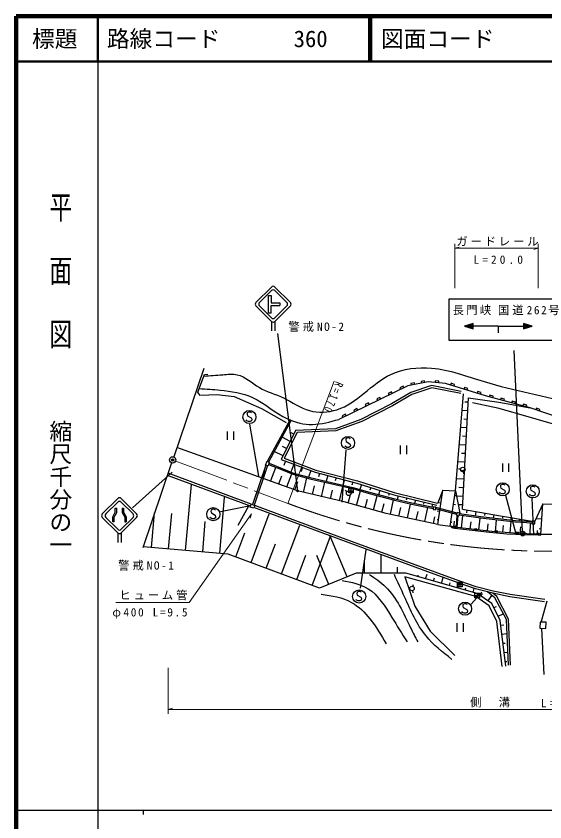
# Model space of a CAD drawing. Units: millimetres, scale not verified. Extents: x 40000 to 680000, y 20000 to 380000.
# Drawn here: x 40000 to 156481, y 202409 to 380000 of the extents above; entities that cross this region are included whole.
import ezdxf
from ezdxf.enums import TextEntityAlignment as Align

# ---------------------------------------------------------------- set-up
doc = ezdxf.new("R2010")
doc.units = ezdxf.units.MM
doc.header["$LTSCALE"] = 1000
doc.header["$PDMODE"] = 32
doc.header["$PDSIZE"] = 500
doc.linetypes.add('CHAIN', pattern=[18.5, 12, -1.5, 3.5, -1.5])
for name, color, linetype, lineweight in [('M-BGD', 7, 'Continuous', 25), ('M-BMK', 2, 'CHAIN', 13), ('M-BMK-SRVR', 3, 'Continuous', 25), ('M-STR-HTXT', 7, 'Continuous', 13), ('M-STR-STRC', 7, 'Continuous', 25), ('M-TTL', 2, 'Continuous', 140), ('M-TTL-BAND', 7, 'Continuous', 25), ('M-TTL-LINE', 7, 'Continuous', 50)]:
    doc.layers.add(name, color=color, linetype=linetype, lineweight=lineweight)
doc.layers.add('M-OTRS', color=6, linetype='Continuous')
doc.layers.add('M-TTL-TXT', color=7, linetype='Continuous')
doc.styles.add('@ＭＳ ゴシック', font='')
doc.styles.add('ＭＳ ゴシック', font='')
doc.styles.get('@ＭＳ ゴシック').set_extended_font_data('@MS Gothic')
doc.styles.get('ＭＳ ゴシック').set_extended_font_data('MS Gothic')

msp = doc.modelspace()

# ---------------------------------------------------------------- linework, layer by layer
at = {"layer": 'M-BGD'}
for p, q in [((126315, 298511), (111086, 291124)), ((138312, 271308), (139673, 295833)), ((139621, 294890), (138884, 294931)), ((139516, 293003), (138242, 293074)), ((95393, 281905), (100409, 291163)), ((95646, 281767), (100662, 291026)), ((139411, 291117), (138618, 291161)), ((86499, 288481), (86499, 286581)), ((87943, 286581), (87943, 288481)), ((101177, 287871), (100301, 288307)), ((139307, 289230), (137938, 289306)), ((100383, 286279), (98578, 287179)), ((139202, 287344), (138352, 287391)), ((102010, 275337), (75416, 284928)), ((99590, 284687), (98660, 285151)), ((124627, 285362), (124627, 283462)), ((126071, 283462), (126071, 285362)), ((139097, 285457), (137634, 285538)), ((98796, 283095), (96882, 284049)), ((138993, 283570), (138086, 283621)), ((95009, 281060), (92047, 272360)), ((95372, 280936), (92411, 272237)), ((99334, 281949), (98956, 280940)), ((101204, 281250), (100552, 279506)), ((138888, 281684), (137330, 281770)), ((147122, 281426), (147122, 279526)), ((148566, 279526), (148566, 281426)), ((91799, 272454), (73476, 279232)), ((94326, 278300), (94935, 279888)), ((96095, 277623), (97216, 280549)), ((99631, 276267), (100726, 279123)), ((103074, 280551), (102708, 279572)), ((104944, 279851), (104402, 278400)), ((106798, 279260), (106586, 278453)), ((137920, 280125), (137442, 280162)), ((138783, 279797), (137820, 279851)), ((138480, 279615), (138562, 279142)), ((91633, 272004), (73321, 278777)), ((97863, 276945), (98530, 278684)), ((101399, 275589), (102091, 277394)), ((103279, 275016), (104027, 278202)), ((107265, 274082), (108010, 277260)), ((108637, 278776), (108298, 277490)), ((110475, 278293), (110281, 277555)), ((112313, 277810), (112005, 276637)), ((114151, 277326), (113975, 276657)), ((138679, 277911), (137026, 278002)), ((77345, 262243), (78608, 276756)), ((105272, 274549), (105718, 276451)), ((109257, 273614), (109706, 275527)), ((111250, 273147), (112000, 276343)), ((112892, 275129), (112508, 275417)), ((113263, 275405), (114263, 275405)), ((113687, 275088), (114099, 275335)), ((113763, 275905), (113763, 274905)), ((115019, 272162), (115880, 275337)), ((116085, 276763), (115741, 275678)), ((118113, 276120), (117915, 275495)), ((120141, 275477), (119840, 274527)), ((132907, 267980), (133967, 275490)), ((133967, 275490), (132930, 272764)), ((135632, 267550), (136812, 275354)), ((136812, 275354), (137716, 270449)), ((138574, 276024), (137554, 276081)), ((84848, 261590), (85924, 273959)), ((113171, 272663), (113693, 274589)), ((116868, 271661), (117378, 273543)), ((118717, 271160), (119568, 274301)), ((122169, 274833), (122006, 274319)), ((124135, 274279), (123933, 273451)), ((126041, 273813), (125923, 273331)), ((133835, 274551), (133707, 274569)), ((136665, 274378), (136890, 274344)), ((138469, 274138), (136929, 274223)), ((88886, 267797), (91270, 272041)), ((120566, 270659), (121078, 272547)), ((122442, 270206), (123111, 273354)), ((126247, 269396), (126901, 272470)), ((127946, 273347), (127759, 272584)), ((129851, 272880), (129750, 272468)), ((131756, 272414), (131607, 271803)), ((133570, 272674), (132930, 272764)), ((136370, 272428), (136775, 272366)), ((138365, 272251), (137621, 272292)), ((156023, 272485), (154298, 268666)), ((155604, 265829), (156023, 272485)), ((156023, 272485), (158489, 272447)), ((69843, 262895), (70505, 270510)), ((73594, 262569), (74272, 270362)), ((91759, 259549), (95760, 270279)), ((124344, 269801), (124741, 271665)), ((128150, 268992), (128544, 270843)), ((130053, 268587), (130713, 271691)), ((137059, 270158), (132391, 271384)), ((137132, 270436), (132464, 271663)), ((133305, 270796), (132782, 270870)), ((136075, 270477), (137101, 270322)), ((139305, 271140), (139197, 270499)), ((141290, 270806), (141121, 269801)), ((143275, 270471), (143182, 269915)), ((145261, 270136), (145121, 269308)), ((155954, 271375), (155702, 271391)), ((81096, 261916), (81681, 268637)), ((131956, 268182), (132269, 269657)), ((133040, 268918), (132749, 268959)), ((135780, 268526), (136001, 268492)), ((136408, 267436), (136588, 268655)), ((136992, 267334), (137167, 269937)), ((137183, 267321), (137358, 269924)), ((138135, 267211), (138443, 269874)), ((140038, 266991), (140220, 268566)), ((141942, 266771), (142241, 269358)), ((145605, 266375), (145817, 268936)), ((147182, 269811), (147109, 269380)), ((148838, 266107), (149044, 268597)), ((149039, 269496), (148938, 268897)), ((150896, 269181), (150855, 268935)), ((152754, 268866), (152730, 268729)), ((153268, 265867), (153305, 268169)), ((155814, 269157), (154555, 269236)), ((98473, 257045), (102495, 267833)), ((132907, 267980), (135632, 267550)), ((136172, 267211), (136648, 267151)), ((136648, 267151), (140443, 266671)), ((140443, 266671), (144256, 266226)), ((143845, 266551), (144024, 268100)), ((147222, 266241), (147347, 267755)), ((151068, 265960), (151150, 267411)), ((154825, 265841), (154837, 266599)), ((155674, 266938), (155219, 266967)), ((88402, 260801), (90397, 266151)), ((105187, 254542), (109231, 265387)), ((112908, 256425), (109179, 265406)), ((144256, 266226), (148092, 265928)), ((148092, 265928), (152087, 265732)), ((152087, 265732), (154967, 265644)), ((154967, 265644), (155446, 265629)), ((155604, 265829), (159295, 265824)), ((95116, 258297), (97122, 263677)), ((101830, 255794), (103846, 261202)), ((108879, 254752), (106248, 261089)), ((120384, 257228), (120410, 261301)), ((116743, 257250), (116760, 259945)), ((124026, 257205), (124034, 258584)), ((126720, 256947), (126781, 257163)), ((128466, 256453), (128558, 256777)), ((130213, 255960), (130518, 257039)), ((131960, 255467), (132162, 256183)), ((133706, 254973), (134074, 256276)), ((127362, 254306), (127517, 254761)), ((135453, 254480), (135619, 255066)), ((137200, 253987), (137494, 255030)), ((137238, 254750), (138238, 254750)), ((137738, 255250), (137738, 254250)), ((138946, 253493), (139081, 253971)), ((127295, 253380), (127381, 252908)), ((140693, 253000), (140939, 253872)), ((141074, 252306), (142074, 252306)), ((141574, 252806), (141574, 251806)), ((142373, 252207), (142739, 252747)), ((143986, 251113), (144808, 252325)), ((155749, 246626), (156982, 251128)), ((145257, 249623), (145799, 249890)), ((146187, 247736), (147311, 248290)), ((137092, 246202), (137092, 244302)), ((138536, 244302), (138536, 246202)), ((146772, 245787), (147406, 245863)), ((147013, 243775), (148136, 243909)), ((156307, 234914), (155838, 245021)), ((147253, 241762), (147742, 241821)), ((147494, 239750), (148327, 239850)), ((147734, 237738), (148078, 237779))]:
    msp.add_line(p, q, dxfattribs=at)
for points in [[(80557, 296357), (80065, 297084), (81518, 300995), (82224, 301081)], [(138029, 297296), (131519, 298585), (126938, 297011), (122688, 294544), (115946, 291062), (110354, 289066), (101574, 288667), (98399, 282299), (105879, 279502), (115071, 277084), (123183, 274512), (132709, 272181)], [(125406, 298070), (125231, 298429), (124511, 298080), (124686, 297720)], [(143382, 296301), (134620, 299039), (130801, 299379), (126315, 298511)], [(127829, 298804), (127753, 299196), (126967, 299044), (127043, 298652)], [(130072, 299238), (129996, 299630), (129210, 299478), (129286, 299086)], [(133109, 299173), (133144, 299572), (132347, 299643), (132312, 299244)], [(136462, 298463), (136581, 298845), (135818, 299084), (135699, 298702)], [(80710, 296425), (84191, 296597), (88016, 296167), (94033, 293546), (99491, 290408)], [(137936, 296825), (131553, 298089), (127138, 296572), (122919, 294123), (116137, 290621), (110448, 288590), (101878, 288200), (99066, 282562), (106025, 279960), (115204, 277546), (123313, 274974), (132823, 272648)], [(122868, 296838), (122693, 297198), (121973, 296849), (122148, 296489)], [(133967, 275490), (136812, 275354), (138540, 296766)], [(139383, 297550), (139502, 297932), (138739, 298171), (138619, 297789)], [(142304, 296638), (142423, 297020), (141659, 297258), (141540, 296876)], [(120330, 295607), (120155, 295967), (119435, 295618), (119610, 295258)], [(139673, 295833), (146368, 294914), (153222, 293643)], [(158926, 289946), (146448, 293527), (140526, 294803)], [(159891, 291404), (153222, 293643), (143382, 296301)], [(144998, 295864), (145103, 296250), (144330, 296459), (144226, 296073)], [(147458, 295200), (147563, 295586), (146790, 295795), (146686, 295408)], [(149919, 294536), (150023, 294922), (149250, 295130), (149146, 294744)], [(115253, 293145), (115079, 293505), (114359, 293156), (114534, 292796)], [(117791, 294376), (117617, 294736), (116897, 294387), (117072, 294027)], [(152379, 293871), (152483, 294257), (151711, 294466), (151606, 294080)], [(155269, 292956), (155396, 293335), (154638, 293590), (154510, 293211)], [(112715, 291914), (112541, 292274), (111821, 291925), (111996, 291565)], [(95617, 281183), (98491, 280043), (100978, 279020), (104714, 278018), (114089, 275862), (117767, 274783), (123328, 273296), (127107, 272422), (131873, 271455)], [(95723, 281451), (98601, 280309), (101070, 279293), (104784, 278298), (114162, 276141), (117844, 275060), (123398, 273575), (127169, 272703), (131930, 271738)], [(132907, 267980), (121490, 270408), (112246, 272913), (102010, 275337)], [(156406, 250944), (148759, 252022), (144980, 252801), (141226, 253775), (137574, 255001), (132126, 256986), (115364, 263160), (106390, 266453), (92401, 271725)], [(156473, 251420), (148841, 252495), (145089, 253269), (141362, 254236), (137732, 255454), (132292, 257437), (115529, 263610), (106558, 266903), (92571, 272174)], [(153656, 268243), (149956, 268502), (146133, 268899), (142304, 269350), (137625, 269985)], [(153676, 268531), (149981, 268789), (146167, 269185), (142343, 269635), (137664, 270270)], [(138312, 271308), (146253, 269969), (153682, 268708)], [(155604, 265829), (152489, 265880), (149647, 266040), (144797, 266441), (137183, 267321), (135632, 267550)], [(136172, 267211), (136092, 267221), (136044, 267237), (135988, 267275), (135952, 267310), (135927, 267353), (135905, 267416), (135902, 267467), (135905, 267497)], [(155754, 265870), (155753, 265830), (155731, 265771), (155699, 265722), (155648, 265673), (155597, 265645), (155526, 265627), (155446, 265629)], [(125846, 257193), (114922, 257262), (106865, 253916), (86723, 261427), (67967, 263058)], [(125638, 256454), (127813, 249940), (131178, 244437), (136646, 239109)], [(147092, 236640), (145905, 246571), (144193, 250044), (141238, 252048), (125638, 256454)], [(147855, 236732), (146652, 246793), (144792, 250566), (141566, 252753), (125846, 257193)], [(148465, 236915), (147992, 246983), (145493, 251783), (143830, 253100)], [(148944, 236938), (148466, 247111), (145872, 252096), (144980, 252801)]]:
    msp.add_lwpolyline(points, dxfattribs=at)
for points in [[(94933, 281048), (95302, 281896), (95753, 281727), (95511, 280905)], [(113263, 274905), (113263, 275905), (114263, 275905), (114263, 274905)], [(91799, 272454), (92571, 272174), (92334, 271523), (91563, 271803)], [(131857, 271234), (132395, 271160), (132483, 271804), (131945, 271878)], [(137017, 270018), (137556, 269870), (137716, 270449), (137177, 270598)], [(154298, 268666), (153682, 268708), (153643, 268135), (154258, 268093)], [(137238, 254250), (137238, 255250), (138238, 255250), (138238, 254250)], [(141074, 251806), (141074, 252806), (142074, 252806), (142074, 251806)], [(156761, 246414), (155417, 246459), (155372, 245098), (156715, 245053)]]:
    msp.add_lwpolyline(points, close=True, dxfattribs=at)
for centre, radius in [((138399, 280088), 500), ((113276, 274841), 500), ((136679, 267399), 250), ((136679, 267399), 150), ((136679, 267399), 50), ((141240, 266830), 250), ((141240, 266830), 150), ((141240, 266830), 50), ((145803, 266356), 250), ((145803, 266356), 150), ((145803, 266356), 50), ((150384, 266066), 250), ((150384, 266066), 150), ((150384, 266066), 50), ((154974, 265894), 250), ((154974, 265894), 150), ((154974, 265894), 50), ((127208, 253852), 500)]:
    msp.add_circle(centre, radius, dxfattribs=at)
for points, knots in [([(81397, 300669), (82753, 300751), (84109, 300832), (85503, 300955), (86585, 301051), (87690, 301172), (88699, 300955), (90477, 300574), (91953, 299142), (93590, 298151), (95271, 297172), (97128, 296704), (98874, 295868), (100789, 294903), (102578, 293604), (104613, 293063), (106563, 292532), (108747, 292624), (110679, 293259), (115171, 294683), (118283, 299015), (122537, 301021), (125288, 302359), (128486, 302679), (131538, 302390), (135495, 302118), (139265, 300624), (143083, 299455), (146417, 298414), (149764, 297671), (153119, 296912), (159869, 295293), (166675, 293971), (173469, 292411), (177693, 291550), (181873, 290731), (186309, 289998), (188504, 289630), (190761, 289276), (192766, 289802), (195029, 290415), (196947, 292186), (198962, 293716), (200109, 294587), (201284, 295380), (202460, 296146)], [0, 0, 0, 0, 1, 1, 1, 2, 2, 2, 3, 3, 3, 4, 4, 4, 5, 5, 5, 6, 6, 6, 7, 7, 7, 8, 8, 8, 9, 9, 9, 10, 10, 10, 11, 11, 11, 12, 12, 12, 13, 13, 13, 14, 14, 14, 15, 15, 15, 15]), ([(80376, 297921), (81884, 297819), (83391, 297716), (84916, 297564), (87379, 297317), (89885, 296939), (92090, 295933), (94792, 294700), (97041, 292524), (99787, 291237), (101497, 290435), (103400, 289978), (105265, 289998), (107234, 290019), (109160, 290571), (111086, 291124)], [0, 0, 0, 0, 1, 1, 1, 2, 2, 2, 3, 3, 3, 4, 4, 4, 5, 5, 5, 5]), ([(117843, 256922), (119090, 256087), (120336, 255252), (121389, 254236), (123887, 251824), (125290, 248392), (126868, 245210), (127393, 244153), (127937, 243124), (128480, 242094)], [0, 0, 0, 0, 1, 1, 1, 2, 2, 2, 3, 3, 3, 3]), ([(136001, 238226), (133956, 239825), (131911, 241424), (130307, 243383), (128259, 245885), (126929, 248974), (125579, 251979), (124831, 253644), (124077, 255283), (123323, 256922)], [0, 0, 0, 0, 1, 1, 1, 2, 2, 2, 3, 3, 3, 3]), ([(111826, 255632), (113853, 255225), (115880, 254817), (117521, 253806), (119782, 252412), (121311, 249871), (122786, 247466), (123917, 245622), (125017, 243858), (126116, 242094)], [0, 0, 0, 0, 1, 1, 1, 2, 2, 2, 3, 3, 3, 3]), ([(107206, 252624), (109543, 252260), (111881, 251897), (113867, 250797), (115443, 249925), (116798, 248590), (117950, 247144), (119324, 245422), (120410, 243543), (121496, 241664)], [0, 0, 0, 0, 1, 1, 1, 2, 2, 2, 3, 3, 3, 3])]:
    msp.add_open_spline(points, degree=3, knots=knots, dxfattribs=at)
at = {"layer": 'M-BMK'}
msp.add_line((75157, 281935), (99887, 272593), dxfattribs=at)
msp.add_arc((157556, 425265), 163200, 249.30673, 273.22691, dxfattribs=at)
at = {"layer": 'M-BMK-SRVR'}
for p, q in [((81355, 302361), (74716, 282871)), ((74251, 281508), (67885, 262818))]:
    msp.add_line(p, q, dxfattribs=at)
msp.add_circle((74484, 282189), 700, dxfattribs=at)
at = {"layer": 'M-OTRS'}
msp.add_point((74484, 282189), dxfattribs=at)
at = {"layer": 'M-STR-HTXT'}
for p, q in [((136648, 320006), (136648, 329787)), ((136648, 328827), (137598, 329093)), ((136648, 328827), (154967, 328827)), ((154967, 328827), (154017, 328561)), ((154967, 329787), (154967, 320006)), ((99887, 272593), (110064, 299535)), ((91880, 270275), (91550, 269346)), ((73476, 236338), (73476, 226210)), ((73476, 227170), (74426, 227436)), ((73476, 227170), (225894, 227170))]:
    msp.add_line(p, q, dxfattribs=at)
msp.add_lwpolyline([(91880, 270275), (78135, 250760), (61977, 250760)], dxfattribs=at)
at = {"layer": 'M-STR-STRC'}
for p, q in [((96233, 320288), (92841, 316896)), ((97015, 320288), (100407, 316896)), ((93623, 316896), (96233, 319506)), ((95586, 314531), (95586, 318403)), ((95586, 318403), (96208, 318403)), ((96208, 318403), (96208, 316813)), ((97015, 319506), (99625, 316896)), ((92841, 316114), (96233, 312722)), ((93623, 316114), (96233, 313504)), ((96208, 316813), (98121, 316813)), ((96208, 314531), (96208, 316191)), ((96208, 316191), (98121, 316191)), ((100407, 316114), (97015, 312722)), ((97015, 313504), (99625, 316114)), ((98121, 316813), (98121, 316191)), ((96208, 314531), (95586, 314531)), ((96233, 312722), (96233, 310658)), ((97015, 312722), (97015, 310658)), ((146227, 311673), (138752, 311673)), ((146227, 311673), (153688, 311673)), ((146227, 311673), (146227, 310212)), ((97546, 310043), (102010, 275337)), ((151577, 266430), (149705, 306271)), ((93442, 278639), (91499, 290077)), ((112610, 284370), (111769, 272870)), ((74360, 279469), (65610, 271650)), ((62378, 273675), (58986, 270283)), ((63160, 273675), (66552, 270283)), ((150170, 265830), (147866, 274365)), ((153571, 273777), (153983, 265693)), ((59768, 270283), (62378, 272893)), ((63160, 272893), (65770, 270283)), ((85046, 270826), (91270, 272041)), ((61847, 271524), (62193, 271524)), ((63345, 271524), (63691, 271524)), ((58986, 269501), (62378, 266109)), ((59768, 269501), (62378, 266891)), ((61617, 268510), (61271, 268510)), ((66552, 269501), (63160, 266109)), ((63160, 266891), (65770, 269501)), ((63921, 268510), (64267, 268510)), ((151600, 266451), (151600, 265451)), ((62378, 266109), (62378, 263978)), ((63160, 266109), (63160, 263978)), ((117031, 262399), (115802, 253913)), ((140246, 250388), (142604, 253023))]:
    msp.add_line(p, q, dxfattribs=at)
for points in [[(161061, 308496), (135383, 308496), (135383, 317712), (161061, 317712)], [(138752, 311673), (140652, 311065), (140652, 312281)], [(138980, 311673), (140576, 311179), (140576, 312167)], [(139208, 311673), (140500, 311293), (140500, 312053)], [(139436, 311673), (140424, 311407), (140424, 311939)], [(139664, 311673), (140348, 311521), (140348, 311825)], [(139968, 311673), (140272, 311635), (140272, 311711)], [(153688, 311673), (151788, 312281), (151788, 311065)], [(153460, 311673), (151864, 312167), (151864, 311179)], [(153232, 311673), (151940, 312053), (151940, 311293)], [(153004, 311673), (152016, 311939), (152016, 311407)], [(152776, 311673), (152092, 311825), (152092, 311521)], [(152472, 311673), (152168, 311711), (152168, 311635)]]:
    msp.add_lwpolyline(points, close=True, dxfattribs=at)
for points in [[(91856, 292564), (91740, 292680), (91508, 292738), (91276, 292738), (90928, 292564), (90870, 292216), (90986, 291926), (91798, 291462), (91914, 291172), (91856, 290824), (91566, 290650), (91160, 290650), (90812, 290824), (90696, 290998)], [(113584, 286861), (113468, 286977), (113236, 287035), (113004, 287035), (112656, 286861), (112598, 286513), (112714, 286223), (113526, 285759), (113642, 285469), (113584, 285121), (113294, 284947), (112888, 284947), (112540, 285121), (112424, 285295)], [(147663, 276630), (147547, 276746), (147315, 276804), (147083, 276804), (146735, 276630), (146677, 276282), (146793, 275992), (147605, 275528), (147721, 275238), (147663, 274890), (147373, 274716), (146967, 274716), (146619, 274890), (146503, 275064)], [(154272, 276178), (154156, 276294), (153924, 276352), (153692, 276352), (153344, 276178), (153286, 275830), (153402, 275540), (154214, 275076), (154330, 274786), (154272, 274438), (153982, 274264), (153576, 274264), (153228, 274438), (153112, 274612)], [(61271, 268510), (61271, 269629), (61847, 270656), (61847, 271524)], [(61617, 268510), (61617, 269539), (62193, 270566), (62193, 271524)], [(63345, 271524), (63345, 270566), (63921, 269539), (63921, 268510)], [(63691, 271524), (63691, 270656), (64267, 269629), (64267, 268510)], [(83896, 271142), (83780, 271258), (83548, 271316), (83316, 271316), (82968, 271142), (82910, 270794), (83026, 270504), (83838, 270040), (83954, 269750), (83896, 269402), (83606, 269228), (83200, 269228), (82852, 269402), (82736, 269576)], [(116031, 253010), (115915, 253126), (115683, 253184), (115451, 253184), (115103, 253010), (115045, 252662), (115161, 252372), (115973, 251908), (116089, 251618), (116031, 251270), (115741, 251096), (115335, 251096), (114987, 251270), (114871, 251444)], [(139367, 250328), (139251, 250444), (139019, 250502), (138787, 250502), (138439, 250328), (138381, 249980), (138497, 249690), (139309, 249226), (139425, 248936), (139367, 248588), (139077, 248414), (138671, 248414), (138323, 248588), (138207, 248762)]]:
    msp.add_lwpolyline(points, dxfattribs=at)
for centre, radius in [((91392, 291636), 1450), ((113120, 285933), 1450), ((147199, 275702), 1450), ((102010, 275337), 150), ((102010, 275337), 90), ((102010, 275337), 30), ((153808, 275250), 1450), ((83432, 270214), 1450), ((151600, 265951), 500), ((151600, 265951), 200), ((151600, 265951), 160), ((151600, 265951), 120), ((151600, 265951), 80), ((151600, 265951), 40), ((115567, 252082), 1450), ((138903, 249400), 1450)]:
    msp.add_circle(centre, radius, dxfattribs=at)
for centre, start, end in [((96624, 319897), 45, 135), ((96624, 319115), 44.99985, 135), ((93232, 316505), 135, 225), ((94014, 316505), 135, 225.00005), ((99234, 316505), 315.00011, 44.99984), ((100016, 316505), 315, 45), ((96624, 313895), 225.00005, 315.00011), ((96624, 313113), 225, 315), ((62769, 273284), 45, 135), ((62769, 272502), 44.99988, 135), ((59377, 269892), 135, 225), ((60159, 269892), 135, 225.00006), ((65379, 269892), 315.00012, 44.99985), ((66161, 269892), 315, 45), ((62769, 267282), 225.00006, 315.00012), ((62769, 266500), 225, 315)]:
    msp.add_arc(centre, 553, start, end, dxfattribs=at)
at = {"layer": 'M-TTL'}
for p, q in [((40000, 380000), (40000, 20000)), ((680000, 380000), (40000, 380000))]:
    msp.add_line(p, q, dxfattribs=at)
at = {"layer": 'M-TTL-BAND'}
for p, q in [((58000, 370000), (58000, 20000)), ((40000, 205000), (579000, 205000)), ((68000, 205000), (68000, 204000))]:
    msp.add_line(p, q, dxfattribs=at)
at = {"layer": 'M-TTL-LINE'}
for p, q in [((58000, 380000), (58000, 370000)), ((117750, 380000), (117750, 370000)), ((118250, 380000), (118250, 370000)), ((40000, 370000), (680000, 370000))]:
    msp.add_line(p, q, dxfattribs=at)

# ---------------------------------------------------------------- texts
at = {"layer": 'M-STR-HTXT', "char_height": 1833, "attachment_point": 7, "style": 'ＭＳ ゴシック'}
for s, insert in [('\\T1.25;ガードレール', (136965, 329307)), ('\\T1.55;L=20.0', (140744, 325386)), ('\\T1.25;ヒューム管', (62730, 251240)), ('\\T1.29;φ400\\~L=9.5', (61203, 247192)), ('\\T1.26;側\u3000溝', (140006, 227650)), ('\\T1.53;L=169.0', (155613, 227650))]:
    msp.add_mtext(s, dxfattribs=dict(at, insert=insert))
at = {"layer": 'M-STR-HTXT', "insert": (110414, 299643), "char_height": 1833, "attachment_point": 7, "rotation": 247.6, "style": 'ＭＳ ゴシック'}
msp.add_mtext('\\T1.5;\\W0.8;R=170', dxfattribs=at)
at = {"layer": 'M-STR-STRC', "char_height": 1833, "attachment_point": 7, "style": 'ＭＳ ゴシック'}
for s, insert in [('\\T1.2;長門峡', (136146, 314082)), ('\\T1.27;国道262号', (146124, 314082)), ('\\T1.26;警戒NO-2', (99970, 310418)), ('\\T1.26;警戒NO-1', (62480, 257806))]:
    msp.add_mtext(s, dxfattribs=dict(at, insert=insert))
at = {"layer": 'M-TTL-BAND', "style": '@ＭＳ ゴシック', "width": 1.4}
msp.add_text('平  面  図', height=3666, rotation=270, dxfattribs=at).set_placement((49777, 306475), align=Align.MIDDLE_RIGHT)
at = {"layer": 'M-TTL-BAND', "style": '@ＭＳ ゴシック'}
msp.add_text('縮尺千分の一', height=3666, rotation=270, dxfattribs=at).set_placement((49777, 261030), align=Align.MIDDLE_RIGHT)
at = {"layer": 'M-TTL-TXT', "style": 'ＭＳ ゴシック'}
msp.add_text('標題', height=3666, dxfattribs=at).set_placement((48500, 375000), align=Align.MIDDLE_CENTER)
for s, p in [('路線コード', (60000, 375000)), ('360', (101142, 375000)), ('図面コード', (120380, 375000))]:
    msp.add_text(s, height=3666, dxfattribs=at).set_placement(p, align=Align.MIDDLE_LEFT)

doc.saveas('drawing.dxf')
